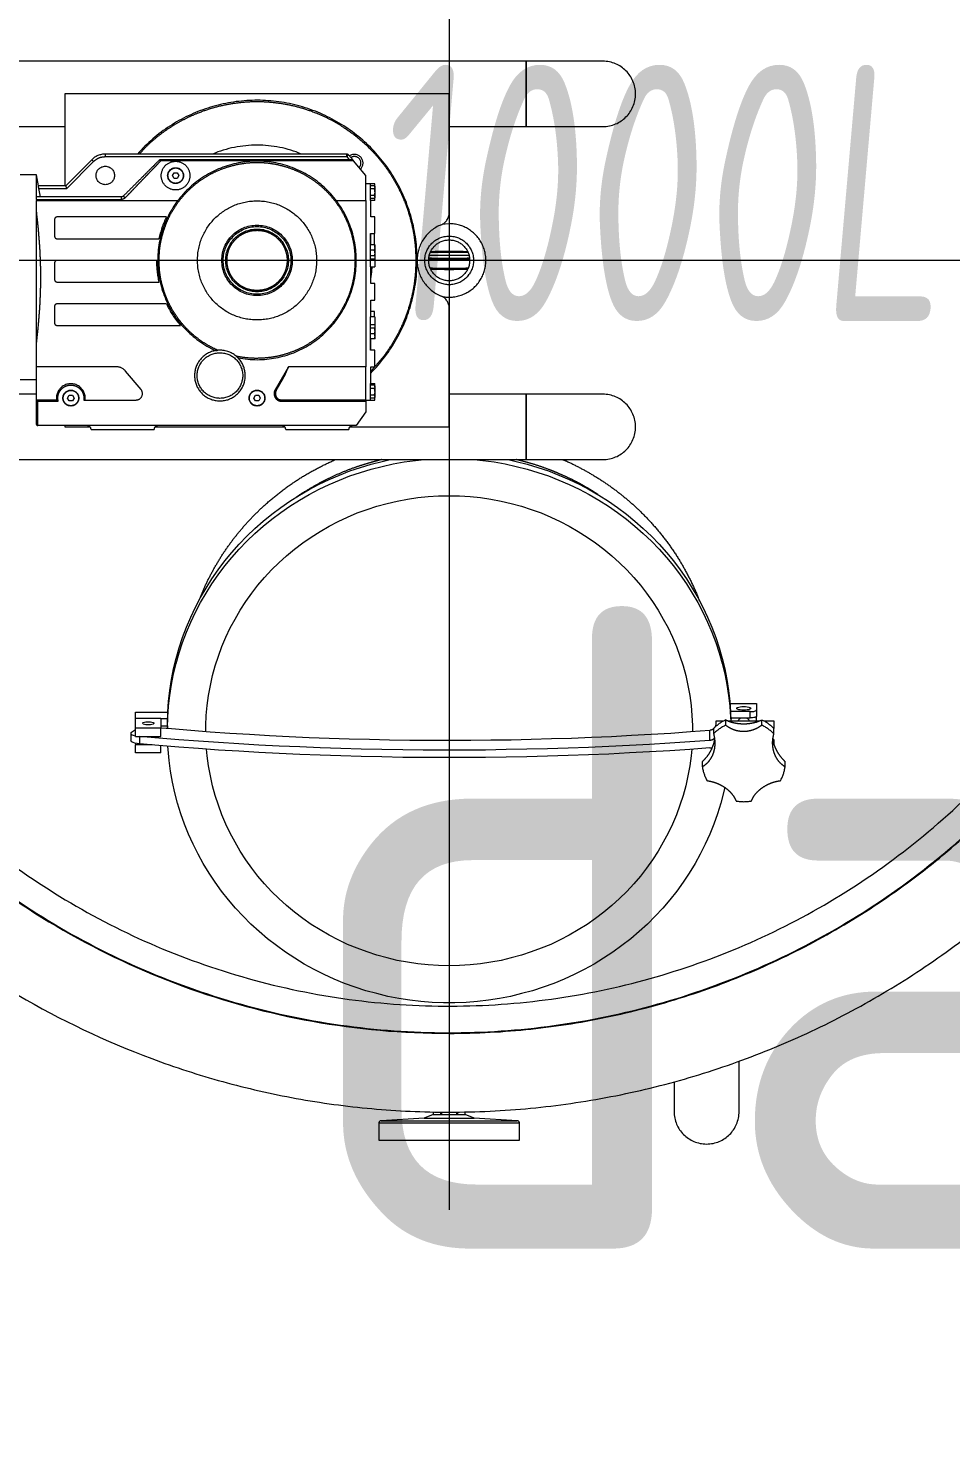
# Model space of a CAD drawing. Extents: x -681219 to -550379, y -242630 to -158199.
# Drawn here: x -645684 to -644964, y -206138 to -205033 of the extents above; entities that cross this region are included whole.
import ezdxf
from ezdxf.lldxf.tags import DXFTag

# ---------------------------------------------------------------- set-up
doc = ezdxf.new("R2010")
doc.units = 0
doc.header["$LTSCALE"] = 1000
doc.linetypes.add('DASHED2', pattern=[9.525, 6.35, -3.175])
doc.layers.get('0').update_dxf_attribs({"linetype": 'CONTINUOUS'})
doc.layers.add('future', color=4, linetype='DASHED2', lineweight=0)
doc.layers.add('text1', color=7, linetype='CONTINUOUS', lineweight=0)
doc.styles.add('ISOCP', font='isocp.shx', dxfattribs={"bigfont": 'gbcbig.shx'})
tags = doc.linetypes.add('CENTER2', pattern=[28.575, 19.05, -3.175, 3.175, -3.175]).pattern_tags.tags
tags[10:11] = [DXFTag(74, 4), DXFTag(75, 0), DXFTag(340, '0'), DXFTag(46, 0.0), DXFTag(50, 0.0), DXFTag(44, 0.0), DXFTag(45, 0.0)]
tags[8:9] = [DXFTag(74, 4), DXFTag(75, 0), DXFTag(340, '0'), DXFTag(46, 0.0), DXFTag(50, 0.0), DXFTag(44, 0.0), DXFTag(45, 0.0)]
tags[6:7] = [DXFTag(74, 4), DXFTag(75, 0), DXFTag(340, '0'), DXFTag(46, 0.0), DXFTag(50, 0.0), DXFTag(44, 0.0), DXFTag(45, 0.0)]
tags[4:5] = [DXFTag(74, 4), DXFTag(75, 0), DXFTag(340, '0'), DXFTag(46, 0.0), DXFTag(50, 0.0), DXFTag(44, 0.0), DXFTag(45, 0.0)]

# ---------------------------------------------------------------- blocks, each defined once
blk = doc.blocks.new('Oil tank 1000l-V')
at = {"color": 8, "linetype": 'CENTER2'}
for p, q in [((0, 722.4), (0, -741.2)), ((725.8, 0), (-1057.7, 0))]:
    blk.add_line(p, q, dxfattribs=at)
for p, q in [((60, 155.5), (-460, 155.5)), ((120, 155.5), (60, 155.5)), ((60, 155.5), (60, 104.5)), ((60, 130), (60, 155.5)), ((-300, 130), (-300, 58.2)), ((0, 130), (-300, 130)), ((0, 37.1), (0, 130)), ((60, 104.5), (60, 130)), ((-414.1, 104.5), (-300, 104.5)), ((0, 104.5), (60, 104.5)), ((60, 104.5), (120, 104.5)), ((-279.1, 78.6), (-299.4, 58.2)), ((-277.7, 77.2), (-279.1, 78.6)), ((-268.5, 83), (-268.5, 81)), ((-80, 83), (-268.5, 83)), ((-268.5, 81), (-80, 81)), ((-225.9, 78.6), (-226, 78.6)), ((-76.4, 78.6), (-225.9, 78.6)), ((-74.7, 77.8), (-225.2, 77.8)), ((-80, 81), (-80, 83)), ((-78.5, 82.3), (-80, 81)), ((-80, 81), (-78, 78.6)), ((-74.8, 77.9), (-78.5, 82.3)), ((-74.7, 77.8), (-74.8, 77.9)), ((-65.1, 66.3), (-74.7, 77.8)), ((-322.2, 66.9), (-335, 66.9)), ((-320.7, 58.3), (-322.2, 66.9)), ((-322.2, 49.6), (-322.2, 66.9)), ((-298.6, 56.2), (-277.7, 77.2)), ((-216.1, 66.2), (-214.8, 68.4)), ((-214.8, 68.4), (-212.3, 68.4)), ((-212.3, 68.4), (-211.1, 66.2)), ((-299.4, 58.2), (-320.7, 58.2)), ((-319.2, 49.6), (-320.4, 56.2)), ((-320.4, 56.2), (-298.6, 56.2)), ((-298.6, 56.2), (-299.4, 58.2)), ((-214.8, 64), (-216.1, 66.2)), ((-212.3, 64), (-214.8, 64)), ((-211.1, 66.2), (-212.3, 64)), ((-65.1, 46.9), (-65.1, 66.3)), ((-61.3, 59.9), (-65.1, 59.9)), ((-61.3, 46.9), (-61.3, 59.9)), ((-58, 59.9), (-61.3, 59.9)), ((-58.4, 58.3), (-61.3, 58.3)), ((-58.4, 55.8), (-61.3, 55.8)), ((-57.9, 57.7), (-58.4, 58.3)), ((-58.4, 55.8), (-57.9, 57.1)), ((-58, 57.8), (-58, 59.9)), ((-57.9, 57.1), (-57.9, 57.7)), ((-57.9, 53.4), (-57.9, 57.1)), ((-255.8, 49.6), (-322.2, 49.6)), ((-322.2, 47.6), (-322.2, 49.6)), ((-322.2, 47.6), (-322.2, 46.9)), ((-322.2, 47.6), (-255.8, 47.6)), ((-322.2, 38.7), (-322.2, 46.9)), ((-322.2, 46.9), (-211.7, 46.9)), ((-255.8, 47.6), (-255.8, 49.6)), ((-88.3, 46.9), (-65.1, 46.9)), ((-65.1, 46.9), (-65.1, -83)), ((-61.3, 50.9), (-58.4, 50.9)), ((-58.4, 48.4), (-61.3, 48.4)), ((-61.2, 46.9), (-61.3, 46.9)), ((-61.2, 33.9), (-61.2, 46.9)), ((-58, 46.9), (-61.2, 46.9)), ((-58.4, 50.9), (-57.9, 53.4)), ((-58.4, 48.4), (-57.9, 49.6)), ((-58.4, 48.4), (-57.9, 49.1)), ((-58, 46.9), (-58, 48.9)), ((-57.9, 49.6), (-57.9, 53.4)), ((-57.9, 49.1), (-57.9, 49.6)), ((-322.2, -64.9), (-322.2, 38.7)), ((-220.8, 33.9), (-306.1, 33.9)), ((-58, 33.9), (-61.2, 33.9)), ((-58, 20.9), (-58, 33.9)), ((-308.1, 31.9), (-308.1, 18.9)), ((-306.1, 16.9), (-226.7, 16.9)), ((-61.3, 20.9), (-61.2, 20.9)), ((-61.3, -5.1), (-61.3, 20.9)), ((-61.3, 14.5), (-61.2, 14.5)), ((-58.4, 12.2), (-61.3, 12.2)), ((-61.2, 20.9), (-58, 20.9)), ((-61.2, 14.5), (-61.2, 20.9)), ((-61.2, 12.2), (-61.2, 14.5)), ((-58.4, 17.6), (-58.4, 20.9)), ((-58.4, 12.2), (-58.4, 17.6)), ((-58.4, 12.2), (-57.9, 12.2)), ((-57.9, 10), (-57.9, 12.2)), ((-228.5, 0), (-306.1, 0)), ((-58.4, 7.9), (-61.3, 7.9)), ((-58.4, 3.6), (-61.3, 3.6)), ((-61.3, 1.3), (-58, 1.3)), ((-58.4, 7.9), (-57.9, 10)), ((-58.4, 3.6), (-57.9, 5.7)), ((-58, 3.5), (-58, 1.3)), ((-58, 1.3), (-58, -5.1)), ((-57.9, 5.7), (-57.9, 10)), ((-57.9, 3.6), (-57.9, 5.7)), ((-15.5, 4), (15.5, 4)), ((14.8, 6.3), (-14.8, 6.3)), ((-308.1, -2), (-308.1, -14.9)), ((-61.2, -5.1), (-61.3, -5.1)), ((-61.2, -18.1), (-61.2, -5.1)), ((-61.2, -5.1), (-58, -5.1)), ((-306.1, -16.9), (-226.7, -16.9)), ((-58, -18.1), (-61.2, -18.1)), ((-58, -31.1), (-58, -18.1)), ((-61.2, -31.1), (-58, -31.1)), ((-61.2, -44.1), (-61.2, -31.1)), ((-308.1, -35.9), (-308.1, -48.8)), ((-220.8, -33.9), (-306.1, -33.9)), ((-61.3, -44.1), (-61.2, -44.1)), ((-61.3, -70), (-61.3, -44.1)), ((-58.4, -39.8), (-61.2, -39.8)), ((-58, -44.1), (-61.2, -44.1)), ((-58.4, -44.1), (-58.4, -39.8)), ((-58, -44.1), (-58, -50.4)), ((0, -130), (0, -37.1)), ((-306.1, -50.8), (-209.8, -50.8)), ((-58, -50.4), (-61.3, -50.4)), ((-61.3, -52.7), (-58.4, -52.7)), ((-58.4, -52.7), (-57.9, -52.7)), ((-58.4, -57), (-57.9, -54.9)), ((-58, -50.4), (-58, -52.7)), ((-57.9, -54.9), (-57.9, -52.7)), ((-57.9, -59.2), (-57.9, -54.9)), ((-322.2, -83), (-322.2, -64.9)), ((-61.3, -57), (-58.4, -57)), ((-58.4, -61.3), (-61.3, -61.3)), ((-61.2, -63.6), (-61.3, -63.6)), ((-61.2, -63.6), (-61.2, -61.3)), ((-61.2, -70), (-61.2, -63.6)), ((-58.4, -61.3), (-57.9, -59.2)), ((-57.9, -61.3), (-57.9, -59.2)), ((-61.2, -70), (-61.3, -70)), ((-58, -70), (-61.2, -70)), ((-58, -83), (-58, -70)), ((-260.2, -83), (-322.2, -83)), ((-322.2, -110), (-322.2, -83)), ((-240.6, -100.8), (-252.6, -86.6)), ((-125.5, -83), (-135.9, -101)), ((-65.1, -83), (-125.5, -83)), ((-65.1, -109), (-65.1, -83)), ((-61.2, -83), (-58, -83)), ((-61.2, -96), (-61.2, -83)), ((-58.1, -83), (-61.2, -86.5)), ((-335, -93.1), (-322.2, -93.1)), ((-135.1, -101.5), (-129.4, -91.6)), ((-61.3, -96), (-61.2, -96)), ((-61.3, -109), (-61.3, -96)), ((-58.4, -97.5), (-61.3, -97.5)), ((-61.2, -96), (-58, -96)), ((-57.9, -98.2), (-58.4, -97.5)), ((-58.4, -100), (-57.9, -98.8)), ((-58, -98), (-58, -96)), ((-57.9, -98.8), (-57.9, -98.2)), ((-57.9, -102.5), (-57.9, -98.8)), ((-322.2, -104.5), (-388.2, -104.5)), ((-322.2, -128), (-322.2, -110)), ((-321.2, -110), (-322.2, -110)), ((-306.4, -109), (-321.2, -109)), ((-321.2, -109), (-321.2, -110)), ((-321.2, -110), (-305.2, -110)), ((-321.2, -129), (-321.2, -110)), ((-305.2, -110), (-305.5, -107.5)), ((-297.9, -107.5), (-296.6, -105.3)), ((-296.6, -109.7), (-297.9, -107.5)), ((-296.6, -105.3), (-294.1, -105.3)), ((-294.1, -109.7), (-296.6, -109.7)), ((-294.1, -105.3), (-292.9, -107.5)), ((-292.9, -107.5), (-294.1, -109.7)), ((-285.2, -107.5), (-285.3, -109)), ((-285.3, -109), (-244.5, -109)), ((-152.5, -107.5), (-151.3, -105.3)), ((-151.3, -109.7), (-152.5, -107.5)), ((-151.3, -105.3), (-148.7, -105.3)), ((-148.7, -109.7), (-151.3, -109.7)), ((-148.7, -105.3), (-147.5, -107.5)), ((-147.5, -107.5), (-148.7, -109.7)), ((-135.1, -101.5), (-135.9, -101)), ((-65.1, -109), (-130.7, -109)), ((-130.7, -109), (-130.7, -110)), ((-130.7, -110), (-65.1, -110)), ((-65.1, -110), (-65.1, -109)), ((-65.1, -109), (-61.3, -109)), ((-65.1, -110), (-65.1, -118.2)), ((-58.4, -100), (-61.3, -100)), ((-61.3, -105), (-58.4, -105)), ((-58.4, -107.5), (-61.3, -107.5)), ((-61.3, -109), (-58, -109)), ((-58.4, -105), (-57.9, -102.5)), ((-58.4, -107.5), (-57.9, -106.2)), ((-58.4, -107.5), (-57.9, -106.8)), ((-58, -109), (-58, -107)), ((-57.9, -106.2), (-57.9, -102.5)), ((-57.9, -106.8), (-57.9, -106.2)), ((60, -104.5), (0, -104.5)), ((120, -104.5), (60, -104.5)), ((60, -104.5), (60, -130)), ((60, -155.5), (60, -104.5)), ((-65.1, -118.2), (-72.6, -129)), ((-72.6, -129), (-321.2, -129)), ((-300, -129), (-300, -130)), ((-300, -130), (-280.4, -130)), ((-279.6, -132), (-230.4, -132)), ((-229.6, -130), (-128.4, -130)), ((-127.6, -132), (-78.4, -132)), ((-77.6, -130), (0, -130)), ((60, -130), (60, -155.5)), ((-460, -155.5), (60, -155.5)), ((60, -155.5), (120, -155.5)), ((-245, -352.6), (-219.7, -352.6)), ((-245, -357.5), (-245, -352.6)), ((219.3, -345.9), (240, -345.9)), ((235, -352.3), (219.7, -352.3)), ((235, -357.2), (235, -352.3)), ((240, -345.9), (240, -351)), ((240, -351), (240, -355.9)), ((-245, -357.5), (-225, -357.5)), ((-245, -365.3), (-245, -357.5)), ((-225, -357.5), (-225, -365.3)), ((-219.9, -357.8), (-225, -357.8)), ((-220, -363.6), (-225, -363.6)), ((-220, -363.3), (-220, -365.4)), ((208.5, -359.6), (214.4, -359.6)), ((208.5, -363.5), (208.5, -359.6)), ((216, -363), (216, -358.8)), ((217.9, -359.6), (242.1, -359.6)), ((219.9, -357.2), (235, -357.2)), ((240, -359.6), (240, -355.9)), ((244, -358.8), (244, -363)), ((245.6, -359.6), (253.5, -359.6)), ((253.5, -359.6), (253.5, -365.4)), ((-248.6, -369.2), (-248.6, -375)), ((-248, -368.3), (-245, -366.2)), ((-225, -365.3), (-245, -365.3)), ((-245, -371.6), (-245, -365.3)), ((-245, -371.6), (-225, -371.6)), ((-242.5, -371.6), (-241.9, -371.6)), ((-241.9, -371.6), (-241.9, -377.4)), ((-225, -371.6), (-225, -365.3)), ((203.5, -374.8), (203.5, -366.7)), ((206.5, -365.4), (206.5, -369.6)), ((253.5, -374.1), (252.8, -374.1)), ((253.5, -369.6), (253.5, -365.4)), ((253.5, -374.1), (253.5, -377.7)), ((-245, -377), (-245, -378.3)), ((-231.8, -378.3), (-245, -378.3)), ((-245, -384.6), (-245, -378.3)), ((-225, -384.6), (-245, -384.6)), ((-225, -384.6), (-225, -378.9)), ((197.8, -395.4), (197.8, -391.2)), ((262.2, -391.2), (262.2, -395.4)), ((226.4, -664.5), (226.4, -625.3)), ((175.6, -641.4), (175.6, -664.5)), ((-55, -673.7), (-55, -686.8)), ((55, -673.7), (-55, -673.7)), ((-19.5, -669.8), (-53.1, -671.7)), ((-53.1, -671.7), (0, -671.7)), ((-12.5, -666.8), (-19.5, -669.8)), ((-19.5, -669.8), (0, -669.8)), ((-12.5, -664.9), (-12.5, -666.8)), ((-12.5, -664.9), (-12.5, -666.8)), ((-12.5, -666.8), (-12.5, -666.8)), ((-12.5, -666.8), (-6.6, -666.8)), ((-6.6, -666.8), (-6.6, -665)), ((-6.6, -666.8), (-5.9, -666.8)), ((-5.9, -665), (-5.9, -666.8)), ((-5.9, -666.8), (5.9, -666.8)), ((0, -669.8), (19.5, -669.8)), ((0, -671.7), (53.1, -671.7)), ((5.9, -666.8), (5.9, -665)), ((5.9, -666.8), (6.6, -666.8)), ((6.6, -665), (6.6, -666.8)), ((6.6, -666.8), (12.5, -666.8)), ((12.5, -666.8), (12.5, -664.9)), ((12.5, -666.8), (12.5, -664.9)), ((19.5, -669.8), (12.5, -666.8)), ((12.5, -666.8), (12.5, -666.8)), ((53.1, -671.7), (19.5, -669.8)), ((55, -686.8), (55, -673.7)), ((-55, -686.8), (0, -686.8)), ((0, -686.8), (55, -686.8))]:
    blk.add_line(p, q)
at = {"flags": 128}
for points in [[(-5.5, 28.2), (-3.2, 28.5), (0, 28.7)], [(-220, -365.4), (-220, -365), (-219.7, -356.5), (-219.1, -348.1), (-218.1, -339.6), (-216.8, -331.2), (-215.2, -322.9), (-213.2, -314.6), (-210.8, -306.4), (-208.1, -298.3), (-205.1, -290.3), (-201.7, -282.4), (-198.1, -274.7), (-194.1, -267.1), (-189.8, -259.7), (-185.2, -252.5), (-180.3, -245.4), (-175.1, -238.5), (-169.6, -231.9), (-163.9, -225.4), (-157.9, -219.2), (-151.6, -213.2), (-145.1, -207.5), (-138.4, -202), (-131.4, -196.8), (-124.3, -191.8), (-116.9, -187.2), (-109.4, -182.8), (-101.6, -178.7), (-93.8, -174.9), (-85.7, -171.5), (-77.5, -168.3), (-69.2, -165.5), (-60.8, -163), (-52.3, -160.8), (-43.7, -158.9), (-35.1, -157.4), (-26.3, -156.2), (-19.4, -155.5)], [(-220, -363.3), (-220, -361.2), (-219.7, -352.7), (-219.1, -344.2), (-218.1, -335.7), (-216.8, -327.3), (-215.2, -319), (-213.2, -310.7), (-210.8, -302.5), (-208.1, -294.4), (-205.1, -286.4), (-201.7, -278.5), (-198.1, -270.8), (-194.1, -263.2), (-189.8, -255.8), (-185.2, -248.6), (-180.3, -241.5), (-175.1, -234.6), (-169.6, -228), (-163.9, -221.5), (-157.9, -215.3), (-151.6, -209.3), (-145.1, -203.6), (-138.4, -198.1), (-131.4, -192.9), (-124.3, -187.9), (-116.9, -183.3), (-109.4, -178.9), (-101.6, -174.8), (-93.8, -171.1), (-85.7, -167.6), (-77.5, -164.4), (-69.2, -161.6), (-60.8, -159.1), (-52.3, -156.9), (-46.1, -155.5)], [(19.4, -155.5), (26.3, -156.2), (35.1, -157.4), (43.7, -158.9), (52.3, -160.8), (60.8, -163), (69.2, -165.5), (77.5, -168.3), (85.7, -171.5), (93.8, -174.9), (101.6, -178.7), (109.4, -182.8), (116.9, -187.2), (124.3, -191.8), (131.4, -196.8), (138.4, -202), (145.1, -207.5), (151.6, -213.2), (157.9, -219.2), (163.9, -225.4), (169.6, -231.9), (175.1, -238.5), (180.3, -245.4), (185.2, -252.5), (189.8, -259.7), (194.1, -267.1), (198.1, -274.7), (201.7, -282.4), (205.1, -290.3), (208.1, -298.3), (210.8, -306.4), (213.2, -314.6), (215.2, -322.9), (216.8, -331.2), (218.1, -339.6), (219.1, -348.1), (219.7, -356.5), (219.9, -359.6)], [(46.1, -155.5), (52.3, -156.9), (60.8, -159.1), (69.2, -161.6), (77.5, -164.4), (85.7, -167.6), (93.8, -171.1), (101.6, -174.8), (109.4, -178.9), (116.9, -183.3), (124.3, -187.9), (131.4, -192.9), (138.4, -198.1), (145.1, -203.6), (151.6, -209.3), (157.9, -215.3), (163.9, -221.5), (169.6, -228), (175.1, -234.6), (180.3, -241.5), (185.2, -248.6), (189.8, -255.8), (194.1, -263.2), (198.1, -270.8), (201.7, -278.5), (205.1, -286.4), (208.1, -294.4), (210.8, -302.5), (213.2, -310.7), (215.2, -319), (216.8, -327.3), (218.1, -335.7), (219.1, -344.2), (219.7, -352.7), (220, -359.6)], [(-190, -367.8), (-190, -363.2), (-189.6, -355.3), (-188.9, -347.5), (-187.8, -339.6), (-186.4, -331.9), (-184.7, -324.1), (-182.6, -316.5), (-180.2, -309), (-177.4, -301.5), (-174.3, -294.2), (-170.9, -287), (-167.2, -280), (-163.2, -273.1), (-158.8, -266.4), (-154.2, -259.9), (-149.3, -253.6), (-144.1, -247.5), (-138.6, -241.7), (-132.9, -236), (-126.9, -230.6), (-120.7, -225.5), (-114.3, -220.6), (-107.7, -216), (-100.8, -211.6), (-93.8, -207.6), (-86.6, -203.8), (-79.3, -200.4), (-71.8, -197.2), (-64.1, -194.4), (-56.4, -191.9), (-48.5, -189.7), (-40.6, -187.9), (-32.5, -186.4), (-24.5, -185.2), (-16.3, -184.3), (-8.2, -183.8), (0, -183.7)], [(0, -183.7), (8.2, -183.8), (16.3, -184.3), (24.5, -185.2), (32.5, -186.4), (40.6, -187.9), (48.5, -189.7), (56.4, -191.9), (64.1, -194.4), (71.8, -197.2), (79.3, -200.4), (86.6, -203.8), (93.8, -207.6), (100.8, -211.6), (107.7, -216), (114.3, -220.6), (120.7, -225.5), (126.9, -230.6), (132.9, -236), (138.6, -241.7), (144.1, -247.5), (149.3, -253.6), (154.2, -259.9), (158.8, -266.4), (163.2, -273.1), (167.2, -280), (170.9, -287), (174.3, -294.2), (177.4, -301.5), (180.2, -309), (182.6, -316.5), (184.7, -324.1), (186.4, -331.9), (187.8, -339.6), (188.9, -347.5), (189.6, -355.3), (190, -363.2), (190, -367.8)], [(235.5, -349.8), (235.3, -350.1), (234.8, -350.5), (233.9, -350.8), (232.7, -351), (231.4, -351.1), (230, -351.2), (228.6, -351.1), (227.2, -351), (226.1, -350.8), (225.2, -350.5), (224.7, -350.1), (224.5, -349.8), (224.7, -349.4), (225.2, -349), (226.1, -348.7), (227.2, -348.5), (228.6, -348.4), (230, -348.3), (231.4, -348.4), (232.7, -348.5), (233.9, -348.7), (234.8, -349), (235.3, -349.4), (235.5, -349.8)], [(235, -352.3), (236, -352.3), (236.9, -352.2), (237.8, -352.1), (238.5, -352), (239.2, -351.8), (239.6, -351.5), (239.9, -351.3), (240, -351)], [(-230.5, -361.4), (-230.7, -361.7), (-231.2, -362), (-232.1, -362.3), (-233.1, -362.5), (-234.4, -362.6), (-235.6, -362.6), (-236.9, -362.5), (-237.9, -362.3), (-238.8, -362), (-239.3, -361.7), (-239.5, -361.4), (-239.3, -361.1), (-238.8, -360.8), (-237.9, -360.5), (-236.9, -360.3), (-235.6, -360.2), (-234.4, -360.2), (-233.1, -360.3), (-232.1, -360.5), (-231.2, -360.8), (-230.7, -361.1), (-230.5, -361.4)], [(240, -355.9), (239.9, -356.1), (239.6, -356.4), (239.2, -356.6), (238.5, -356.8), (237.8, -357), (236.9, -357.1), (236, -357.1), (235, -357.2)], [(-248, -368.3), (-248.5, -368.8), (-248.6, -369.3), (-248.3, -369.8), (-247.6, -370.3), (-246.6, -370.7), (-245.3, -371.1), (-245, -371.2)], [(-241.9, -377.4), (-243.7, -377.2), (-245.3, -376.9), (-246.6, -376.5), (-247.6, -376.1), (-248.3, -375.6), (-248.6, -375.1), (-248.6, -375)], [(203.5, -374.8), (188, -376), (172.3, -377), (156.5, -378), (140.7, -378.8), (124.8, -379.6), (108.8, -380.3), (92.8, -380.8), (76.7, -381.3), (60.6, -381.7), (44.5, -382), (28.3, -382.3), (12.2, -382.4), (-4, -382.4), (-20.2, -382.3), (-36.3, -382.2), (-52.5, -381.9), (-68.6, -381.6), (-84.7, -381.1), (-100.7, -380.6), (-116.7, -379.9), (-132.7, -379.2), (-148.5, -378.4), (-164.3, -377.5), (-180.1, -376.5), (-195.7, -375.4), (-211.2, -374.2), (-226.6, -373), (-241.9, -371.6)], [(-225, -364.9), (-216.8, -365.6), (-201.7, -366.9), (-186.5, -368), (-171.3, -369.1), (-155.9, -370), (-140.4, -370.9), (-124.9, -371.7), (-109.3, -372.4), (-93.7, -373), (-78, -373.5), (-62.2, -373.9), (-46.5, -374.2), (-30.7, -374.5), (-14.9, -374.6), (0.9, -374.6), (16.8, -374.6), (32.6, -374.4), (48.4, -374.2), (64.1, -373.9), (79.9, -373.4), (95.5, -372.9), (111.2, -372.3), (126.8, -371.6), (142.3, -370.8), (157.7, -369.9), (173.1, -369), (188.4, -367.9), (203.5, -366.7)], [(203.5, -380.6), (188, -381.8), (172.3, -382.8), (156.5, -383.8), (140.7, -384.6), (124.8, -385.4), (108.8, -386.1), (92.8, -386.6), (76.7, -387.1), (60.6, -387.5), (44.5, -387.8), (28.3, -388), (12.2, -388.2), (-4, -388.2), (-20.2, -388.1), (-36.3, -388), (-52.5, -387.7), (-68.6, -387.3), (-84.7, -386.9), (-100.7, -386.4), (-116.7, -385.7), (-132.7, -385), (-148.5, -384.2), (-164.3, -383.3), (-180.1, -382.3), (-195.7, -381.2), (-211.2, -380), (-226.6, -378.8), (-241.9, -377.4)], [(215.2, -411.4), (214.2, -415.6), (212, -423.9), (209.5, -432), (206.6, -440.1), (203.5, -448), (200, -455.8), (196.1, -463.5), (192, -471), (187.5, -478.3), (182.8, -485.5), (177.7, -492.4), (172.4, -499.2), (166.8, -505.8), (160.9, -512.1), (154.8, -518.2), (148.4, -524), (141.8, -529.7), (134.9, -535), (127.9, -540.1), (120.6, -544.9), (113.2, -549.4), (105.5, -553.6), (97.7, -557.6), (89.8, -561.2), (81.6, -564.5), (73.4, -567.5), (65, -570.2), (56.6, -572.5), (48, -574.6), (39.4, -576.2), (30.7, -577.6), (22, -578.6), (13.2, -579.3), (4.4, -579.6), (-4.4, -579.6), (-13.2, -579.3), (-22, -578.6), (-30.7, -577.6), (-39.4, -576.2), (-48, -574.6), (-56.6, -572.5), (-65, -570.2), (-73.4, -567.5), (-81.6, -564.5), (-89.8, -561.2), (-97.7, -557.6), (-105.5, -553.6), (-113.2, -549.4), (-120.6, -544.9), (-127.9, -540.1), (-134.9, -535), (-141.8, -529.7), (-148.4, -524), (-154.8, -518.2), (-160.9, -512.1), (-166.8, -505.8), (-172.4, -499.2), (-177.7, -492.4), (-182.8, -485.5), (-187.5, -478.3), (-192, -471), (-196.1, -463.5), (-200, -455.8), (-203.5, -448), (-206.6, -440.1), (-209.5, -432), (-212, -423.9), (-214.2, -415.6), (-216, -407.3), (-217.5, -398.9), (-218.7, -390.5), (-219.5, -382), (-219.6, -379.4)], [(189.4, -381.7), (188.9, -386.9), (187.8, -394.7), (186.4, -402.5), (184.7, -410.2), (182.6, -417.8), (180.2, -425.4), (177.4, -432.8), (174.3, -440.1), (170.9, -447.3), (167.2, -454.3), (163.2, -461.2), (158.8, -467.9), (154.2, -474.4), (149.3, -480.7), (144.1, -486.8), (138.6, -492.7), (132.9, -498.3), (126.9, -503.7), (120.7, -508.9), (114.3, -513.8), (107.7, -518.4), (100.8, -522.7), (93.8, -526.8), (86.6, -530.5), (79.3, -534), (71.8, -537.1), (64.1, -539.9), (56.4, -542.4), (48.5, -544.6), (40.6, -546.5), (32.5, -548), (24.5, -549.2), (16.3, -550), (8.2, -550.5), (0, -550.7), (-8.2, -550.5), (-16.3, -550), (-24.5, -549.2), (-32.5, -548), (-40.6, -546.5), (-48.5, -544.6), (-56.4, -542.4), (-64.1, -539.9), (-71.8, -537.1), (-79.3, -534), (-86.6, -530.5), (-93.8, -526.8), (-100.8, -522.7), (-107.7, -518.4), (-114.3, -513.8), (-120.7, -508.9), (-126.9, -503.7), (-132.9, -498.3), (-138.6, -492.7), (-144.1, -486.8), (-149.3, -480.7), (-154.2, -474.4), (-158.8, -467.9), (-163.2, -461.2), (-167.2, -454.3), (-170.9, -447.3), (-174.3, -440.1), (-177.4, -432.8), (-180.2, -425.4), (-182.6, -417.8), (-184.7, -410.2), (-186.4, -402.5), (-187.8, -394.7), (-188.9, -386.9), (-189.4, -381.7)]]:
    blk.add_lwpolyline(points, dxfattribs=at)
for centre, radius in [((-268.5, 66.3), 7.2), ((-213.6, 66.2), 11.2), ((-213.6, 66.2), 6.2), ((-150, 0), 46.5), ((-150, 0), 27.5), ((-150, 0), 26.4), ((-150, 0), 24.5), ((0, 0), 19), ((0, 0), 16), ((-179, -89.9), 17.8), ((-295.4, -107.5), 6.2), ((-150, -107.5), 6.2)]:
    blk.add_circle(centre, radius)
for centre, radius, start, end in [((0, 0), 665, 323.2686, 173.2058), ((0, 0), 603.5, 327.3873, 171.961), ((0, 0), 603, 90, 171.9541), ((0, 0), 603, 327.4643, 90), ((0, 0), 582.2, 90, 166.0308), ((0, 0), 582.2, 330.881, 90), ((120, 130), 25.5, 270, 90), ((-150, 0), 125, 315.2512, 138.3943), ((-150, 0), 90, 67.2531, 112.7469), ((-268.5, 68), 15, 90, 135), ((-150, 0), 77.5, 258.9656, 245.277), ((-80, 81), 2, 40, 90), ((-74, 76), 6.75, 314.8176, 125.1824), ((-74, 76), 5.1, 90, 123.6181), ((-76.4, 76.6), 2, 40, 90), ((-74, 76), 5.1, 316.3819, 90), ((-266.4, 36.2), 18.4, 43.5133, 49.5731), ((-306.1, 31.9), 2, 90, 180), ((-150, 0), 78.5, 154.4369, 167.5403), ((-10, 37.1), 10, 292.0243, 0), ((5, 0), 30, 112.0243, 247.9757), ((0, 0), 28.7, 258.9619, 90), ((-306.1, 18.9), 2, 180, 270), ((-150, 0), 78.5, 180, 192.4597), ((0.3, 444.1), 443.4, 267.8955, 272.0374), ((0.3, 431.7), 430, 267.8424, 272.0883), ((0.3, -427.3), 434.3, 88.1132, 91.9561), ((-306.1, -2), 2, 90, 180), ((-150, 0), 90, 350.5359, 356.7564), ((0.3, 440.7), 446.8, 268.0479, 271.8849), ((0.3, 427.3), 434.3, 268.0439, 271.8868), ((-306.1, -14.9), 2, 180, 270), ((-10, -37.1), 10, 0, 67.9757), ((-306.1, -35.9), 2, 90, 180), ((-150, 0), 78.5, 205.5631, 220.3351), ((-306.1, -48.8), 2, 180, 270), ((-179, -89.9), 19.8, 99.9258, 44.3168), ((-179, -89.9), 19.8, 49.8975, 94.3451), ((-260.2, -93), 10, 40, 90), ((-295.4, -107.5), 11.2, 352.2756, 187.7244), ((0, 0), 665, 189.4099, 270), ((0, 0), 582.2, 190.7152, 315.9799), ((-321.2, -110), 1, 90, 180), ((-244.5, -104), 5, 270, 40), ((-130.7, -104), 5, 150, 270), ((120, -130), 25.5, 270, 90), ((0, 0), 603.5, 190.5596, 270), ((0, 0), 603, 190.5688, 318.0476), ((-321.2, -128), 1, 180, 270), ((-282.6, -132), 3, 0, 90), ((-227.4, -132), 3, 90, 180), ((-130.6, -132), 3, 0, 90), ((-75.4, -132), 3, 90, 180), ((229.6, -388.3), 32.5, 114.7641, 135.3572), ((229.6, -392.4), 32.5, 114.7641, 135.3572), ((230, -359.4), 10, 167.0475, 180.8665), ((229.9, -361.8), 4.92, 110.8648, 153.3548), ((230.1, -361.8), 4.92, 26.6452, 69.1352), ((230, -359.4), 10, 0, 17.4219), ((230.4, -388.3), 32.5, 44.6428, 65.2359), ((230.4, -392.4), 32.5, 44.6428, 65.2359), ((228.1, -391.2), 30.7, 187.8886, 209.2954), ((231.9, -391.2), 30.7, 330.7046, 352.1114), ((0, 0), 603.5, 270, 318.0649), ((230, -389), 33.6, 259.94, 280.06), ((0, 0), 665, 270, 313.5737), ((-53, -673.7), 2, 93.2245, 180), ((53, -673.7), 2, 0, 86.7755), ((201, -664.5), 25.4, 180, 0)]:
    blk.add_arc(centre, radius, start, end)
for points, knots in [([(-241.9, 83), (-240.5, 84.6), (-237.3, 88.3), (-231.5, 93.6), (-224.9, 99), (-217.9, 103.9), (-210.7, 108.2), (-203.3, 112.1), (-194.5, 115.9), (-184.3, 119.4), (-172.7, 122.1), (-161.3, 123.7), (-150, 124.2), (-138.7, 123.7), (-127.3, 122.1), (-115.7, 119.4), (-105.5, 115.9), (-96.7, 112.1), (-89.3, 108.2), (-80.9, 103.1), (-71.7, 96.4), (-63.2, 88.8), (-56.4, 81.5), (-51, 74.9), (-46.1, 67.9), (-41.8, 60.7), (-37.9, 53.3), (-34.1, 44.5), (-30.6, 34.3), (-27.9, 22.7), (-26.3, 11.3), (-26.1, 3.7), (-26, 0)], [0, 0, 0, 0, 0.021123, 0.049778, 0.078365, 0.106869, 0.13507, 0.163062, 0.190827, 0.231622, 0.271407, 0.310044, 0.347423, 0.384801, 0.423439, 0.463223, 0.504018, 0.531782, 0.559773, 0.587976, 0.630724, 0.673701, 0.702355, 0.730943, 0.759446, 0.787648, 0.815639, 0.843404, 0.884199, 0.923984, 0.962621, 1, 1, 1, 1]), ([(-277.7, 77.2), (-277, 77.8), (-275.8, 78.9), (-273.5, 80.1), (-271, 80.9), (-269.3, 81), (-268.5, 81)], [0, 0, 0, 0, 0.247575, 0.5, 0.752425, 1, 1, 1, 1]), ([(-226, 78.6), (-228.1, 76.5), (-232.5, 72.1), (-239.5, 65.1), (-246.9, 57.7), (-251.9, 52.7), (-254.4, 50.2)], [0, 0, 0, 0, 0.238512, 0.488024, 0.743681, 1, 1, 1, 1]), ([(-225.2, 77.8), (-226, 76.9), (-227.6, 75.2), (-230.1, 72.6), (-232.8, 69.8), (-235.5, 67), (-238.3, 64.1), (-241.2, 61.1), (-244, 58.2), (-246.8, 55.2), (-249.8, 52.1), (-251.9, 50), (-253, 48.8)], [0, 0, 0, 0, 0.09248, 0.189336, 0.286505, 0.384928, 0.48902, 0.584855, 0.689034, 0.786291, 0.884033, 1, 1, 1, 1]), ([(-225.2, 77.8), (-225.3, 77.9), (-225.4, 78.1), (-225.6, 78.4), (-225.8, 78.6), (-225.9, 78.6), (-225.9, 78.6)], [0, 0, 0, 0, 0.293474, 0.500502, 0.765173, 1, 1, 1, 1]), ([(-226.5, 0), (-226.4, 2.3), (-226.3, 7), (-225.3, 14), (-223.6, 21.1), (-221.2, 28.3), (-218.1, 35.2), (-214.1, 42), (-209.5, 48.3), (-204.2, 54.2), (-198.3, 59.5), (-192, 64.1), (-185.2, 68.1), (-178.3, 71.2), (-171.1, 73.6), (-164, 75.3), (-157, 76.3), (-150, 76.6), (-143, 76.3), (-136, 75.3), (-128.9, 73.6), (-121.7, 71.2), (-114.8, 68.1), (-108, 64.1), (-101.7, 59.5), (-95.8, 54.2), (-90.5, 48.3), (-85.9, 42), (-81.9, 35.2), (-78.8, 28.3), (-76.4, 21.1), (-74.7, 14), (-73.7, 7), (-73.6, 2.3), (-73.5, 0)], [0, 0, 0, 0, 0.029124, 0.058249, 0.088734, 0.119994, 0.151901, 0.184313, 0.217069, 0.25, 0.282931, 0.315687, 0.348099, 0.380006, 0.411266, 0.441751, 0.470875, 0.5, 0.529123, 0.558249, 0.588734, 0.619994, 0.651901, 0.684313, 0.717069, 0.75, 0.782931, 0.815687, 0.848099, 0.880006, 0.911266, 0.941751, 0.970875, 1, 1, 1, 1]), ([(-219.6, 66.2), (-219.5, 66.9), (-219.4, 68.1), (-218.6, 69.5), (-217.8, 70.5), (-216.9, 71.2), (-215.5, 72), (-213.6, 72.3), (-211.7, 72), (-210.3, 71.2), (-209.3, 70.5), (-208.5, 69.5), (-207.8, 68.1), (-207.7, 66.9), (-207.6, 66.2)], [0, 0, 0, 0, 0.119728, 0.18418, 0.25, 0.31582, 0.380272, 0.5, 0.619728, 0.68418, 0.75, 0.81582, 0.880272, 1, 1, 1, 1]), ([(-320.4, 56.2), (-320.4, 56.5), (-320.5, 56.9), (-320.6, 57.5), (-320.7, 58), (-320.7, 58.2), (-320.7, 58.2), (-320.7, 58.2)], [0, 0, 0, 0, 0.218599, 0.437263, 0.654122, 0.867843, 1, 1, 1, 1]), ([(-207.6, 66.2), (-207.7, 65.4), (-207.8, 64.3), (-208.5, 62.9), (-209.3, 61.9), (-210.3, 61.1), (-211.7, 60.4), (-213.6, 60), (-215.5, 60.4), (-216.9, 61.1), (-217.8, 61.9), (-218.6, 62.9), (-219.4, 64.3), (-219.5, 65.4), (-219.6, 66.2)], [0, 0, 0, 0, 0.119728, 0.18418, 0.25, 0.31582, 0.380272, 0.5, 0.619728, 0.68418, 0.75, 0.81582, 0.880272, 1, 1, 1, 1]), ([(-57.9, 57.1), (-58, 57.4), (-58, 57.9), (-58.3, 58.3), (-58.4, 58.3)], [0, 0, 0, 0, 0.859018, 1, 1, 1, 1]), ([(-57.9, 53.4), (-58, 54.1), (-58, 54.9), (-58.3, 55.7), (-58.4, 55.8)], [0, 0, 0, 0, 0.859018, 1, 1, 1, 1]), ([(-254.4, 50.2), (-254.6, 50), (-254.9, 49.8), (-255.4, 49.6), (-255.7, 49.6), (-255.8, 49.6)], [0, 0, 0, 0, 0.432226, 0.699371, 1, 1, 1, 1]), ([(-253, 48.8), (-253.4, 48.5), (-254, 48), (-255, 47.7), (-255.6, 47.6), (-255.8, 47.6)], [0, 0, 0, 0, 0.49857, 0.74805, 1, 1, 1, 1]), ([(-57.9, 49.6), (-58, 50), (-58, 50.4), (-58.3, 50.8), (-58.4, 50.9)], [0, 0, 0, 0, 0.859018, 1, 1, 1, 1]), ([(-322.2, -64.9), (-321.7, -60.6), (-320.8, -52), (-319.7, -39.1), (-319, -26.1), (-318.8, -13.1), (-319, -0.1), (-319.7, 12.8), (-320.8, 25.7), (-321.7, 34.4), (-322.2, 38.7)], [0, 0, 0, 0, 0.124822, 0.249638, 0.374822, 0.5, 0.62477, 0.749546, 0.87477, 1, 1, 1, 1]), ([(-150, -23.5), (-151.4, -23.4), (-154.4, -23.3), (-158.8, -22), (-163, -19.8), (-166.7, -16.7), (-169.3, -13.6), (-170.9, -10.8), (-172.2, -8), (-173.2, -4.4), (-173.6, 0), (-173.2, 4.4), (-172, 8.8), (-169.8, 13), (-166.7, 16.7), (-163.6, 19.3), (-160.8, 20.9), (-158, 22.2), (-154.4, 23.3), (-151.4, 23.4), (-150, 23.5)], [0, 0, 0, 0, 0.058248, 0.119986, 0.18429, 0.249959, 0.315627, 0.347817, 0.380014, 0.441752, 0.5, 0.558248, 0.619986, 0.68429, 0.749959, 0.815627, 0.847817, 0.880014, 0.941752, 1, 1, 1, 1]), ([(-150, 23.5), (-148.6, 23.4), (-145.6, 23.3), (-141.2, 22), (-137, 19.8), (-133.3, 16.7), (-130.7, 13.6), (-129.1, 10.8), (-127.8, 8), (-126.8, 4.4), (-126.4, 0), (-126.8, -4.4), (-128, -8.8), (-130.2, -13), (-133.3, -16.7), (-136.4, -19.3), (-139.2, -20.9), (-142, -22.2), (-145.6, -23.3), (-148.6, -23.4), (-150, -23.5)], [0, 0, 0, 0, 0.0582484, 0.1199858, 0.18429, 0.2499587, 0.3156275, 0.3478172, 0.3800142, 0.4417516, 0.5, 0.5582484, 0.6199858, 0.68429, 0.7499587, 0.8156275, 0.8478172, 0.8800142, 0.9417516, 1, 1, 1, 1]), ([(-57.9, 10), (-58, 10.7), (-58, 11.4), (-58.3, 12.1), (-58.4, 12.2)], [0, 0, 0, 0, 0.859018, 1, 1, 1, 1]), ([(-180.5, -70.2), (-182.7, -69.2), (-187, -67.1), (-193.2, -63.3), (-199.1, -58.9), (-204.6, -53.8), (-209.6, -48.2), (-214.1, -42), (-217.9, -35.5), (-221.1, -28.6), (-223.5, -21.5), (-225.3, -14.3), (-226.3, -7.2), (-226.4, -2.4), (-226.5, 0)], [0, 0, 0, 0, 0.080234, 0.161807, 0.244629, 0.329263, 0.414422, 0.5, 0.585573, 0.670731, 0.755371, 0.838188, 0.919763, 1, 1, 1, 1]), ([(-73.5, 0), (-73.6, -2.8), (-73.8, -8.4), (-75.2, -16.8), (-77.5, -25.1), (-80.8, -33.1), (-85, -40.7), (-90, -47.7), (-95.6, -54.1), (-101.9, -59.7), (-108.7, -64.6), (-116.1, -68.8), (-124.1, -72.1), (-132.4, -74.6), (-140.9, -76.1), (-149.5, -76.6), (-158, -76.3), (-163.5, -75.3), (-166.2, -74.8)], [0, 0, 0, 0, 0.0611363, 0.1234267, 0.1865111, 0.25, 0.3134889, 0.3765733, 0.4388637, 0.5, 0.5611363, 0.6234267, 0.6865111, 0.75, 0.8134889, 0.8765733, 0.9388637, 1, 1, 1, 1]), ([(-57.9, 5.7), (-58, 6.4), (-58, 7.1), (-58.3, 7.8), (-58.4, 7.9)], [0, 0, 0, 0, 0.859018, 1, 1, 1, 1]), ([(-57.9, 3.6), (-58, 3.6), (-58, 3.6), (-58.3, 3.6), (-58.4, 3.6)], [0, 0, 0, 0, 0.859018, 1, 1, 1, 1]), ([(-26, 0), (-26.1, -3.7), (-26.3, -11.3), (-27.9, -22.7), (-30.6, -34.3), (-34.1, -44.5), (-37.9, -53.3), (-41.8, -60.7), (-46.9, -69.1), (-52.2, -76.7), (-56.6, -81.3), (-58, -82.9)], [0, 0, 0, 0, 0.12269, 0.249509, 0.380096, 0.513998, 0.605126, 0.697003, 0.789575, 0.929887, 1, 1, 1, 1]), ([(-57.9, -54.9), (-58, -54.3), (-58, -53.5), (-58.3, -52.8), (-58.4, -52.7)], [0, 0, 0, 0, 0.859018, 1, 1, 1, 1]), ([(-57.9, -59.2), (-58, -58.6), (-58, -57.8), (-58.3, -57.1), (-58.4, -57)], [0, 0, 0, 0, 0.859018, 1, 1, 1, 1]), ([(-57.9, -61.3), (-58, -61.3), (-58, -61.3), (-58.3, -61.3), (-58.4, -61.3)], [0, 0, 0, 0, 0.859018, 1, 1, 1, 1]), ([(-182.4, -70.4), (-182.4, -70.4), (-182.4, -70.4), (-182.2, -70.4), (-181.9, -70.3), (-181.3, -70.2), (-180.8, -70.2), (-180.5, -70.2)], [0, 0, 0, 0, 0.099315, 0.197879, 0.351178, 0.612153, 1, 1, 1, 1]), ([(-166.2, -74.8), (-166, -75), (-165.6, -75.3), (-165.2, -75.7), (-165, -75.9), (-164.9, -76), (-164.8, -76.1), (-164.8, -76.1), (-164.8, -76.1)], [0, 0, 0, 0, 0.42674, 0.593306, 0.760757, 0.866679, 0.956411, 1, 1, 1, 1]), ([(-129.4, -91.6), (-129, -91.1), (-128.1, -89.4), (-126.9, -86.5), (-126, -84.2), (-125.5, -83), (-125.5, -83)], [0, 0, 0, 0, 0.210922, 0.601321, 0.9953, 1, 1, 1, 1]), ([(-305.5, -107.5), (-305.5, -106.9), (-305.4, -105.6), (-304.9, -103.7), (-303.9, -101.9), (-302.6, -100.3), (-301, -98.9), (-299.1, -98), (-297.3, -97.5), (-295.4, -97.3), (-293.5, -97.5), (-291.6, -98), (-289.7, -98.9), (-288.1, -100.3), (-286.8, -101.9), (-285.9, -103.7), (-285.3, -105.6), (-285.2, -106.9), (-285.2, -107.5)], [0, 0, 0, 0, 0.058258, 0.120006, 0.18432, 0.25, 0.31568, 0.379994, 0.441742, 0.5, 0.558258, 0.620006, 0.68432, 0.75, 0.81568, 0.879994, 0.941742, 1, 1, 1, 1]), ([(-57.9, -98.8), (-58, -98.4), (-58, -98), (-58.3, -97.6), (-58.4, -97.5)], [0, 0, 0, 0, 0.859018, 1, 1, 1, 1]), ([(-305.2, -110), (-305.3, -109.9), (-305.6, -109.7), (-305.9, -109.4), (-306.1, -109.2), (-306.3, -109.1), (-306.4, -109), (-306.4, -109), (-306.4, -109)], [0, 0, 0, 0, 0.249771, 0.499127, 0.632655, 0.749635, 0.880022, 1, 1, 1, 1]), ([(-301.4, -107.5), (-301.3, -106.7), (-301.2, -105.6), (-300.4, -104.2), (-299.6, -103.2), (-298.7, -102.4), (-297.3, -101.7), (-295.4, -101.4), (-293.4, -101.7), (-292, -102.4), (-291.1, -103.2), (-290.3, -104.2), (-289.6, -105.6), (-289.4, -106.7), (-289.4, -107.5)], [0, 0, 0, 0, 0.119728, 0.18418, 0.25, 0.31582, 0.380272, 0.5, 0.619728, 0.68418, 0.75, 0.81582, 0.880272, 1, 1, 1, 1]), ([(-289.4, -107.5), (-289.4, -108.3), (-289.6, -109.4), (-290.3, -110.8), (-291.1, -111.8), (-292, -112.6), (-293.4, -113.3), (-295.4, -113.6), (-297.3, -113.3), (-298.7, -112.6), (-299.6, -111.8), (-300.4, -110.8), (-301.2, -109.4), (-301.3, -108.3), (-301.4, -107.5)], [0, 0, 0, 0, 0.119728, 0.18418, 0.25, 0.31582, 0.380272, 0.5, 0.619728, 0.68418, 0.75, 0.81582, 0.880272, 1, 1, 1, 1]), ([(-156, -107.5), (-155.9, -106.7), (-155.8, -105.6), (-155, -104.2), (-154.3, -103.2), (-153.3, -102.4), (-151.9, -101.7), (-150, -101.4), (-148.1, -101.7), (-146.7, -102.4), (-145.7, -103.2), (-145, -104.2), (-144.2, -105.6), (-144.1, -106.7), (-144, -107.5)], [0, 0, 0, 0, 0.119728, 0.18418, 0.25, 0.31582, 0.380272, 0.5, 0.619728, 0.68418, 0.75, 0.81582, 0.880272, 1, 1, 1, 1]), ([(-144, -107.5), (-144.1, -108.3), (-144.2, -109.4), (-145, -110.8), (-145.7, -111.8), (-146.7, -112.6), (-148.1, -113.3), (-150, -113.6), (-151.9, -113.3), (-153.3, -112.6), (-154.3, -111.8), (-155, -110.8), (-155.8, -109.4), (-155.9, -108.3), (-156, -107.5)], [0, 0, 0, 0, 0.119728, 0.18418, 0.25, 0.31582, 0.380272, 0.5, 0.619728, 0.68418, 0.75, 0.81582, 0.880272, 1, 1, 1, 1]), ([(-136.7, -104), (-136.6, -104.8), (-136.5, -105.9), (-135.8, -107.3), (-135, -108.3), (-134, -109), (-132.6, -109.8), (-131.5, -109.9), (-130.7, -110)], [0, 0, 0, 0, 0.239457, 0.368361, 0.5, 0.631639, 0.760543, 1, 1, 1, 1]), ([(-57.9, -102.5), (-58, -101.8), (-58, -100.9), (-58.3, -100.1), (-58.4, -100)], [0, 0, 0, 0, 0.859018, 1, 1, 1, 1]), ([(-57.9, -106.2), (-58, -105.9), (-58, -105.4), (-58.3, -105), (-58.4, -105)], [0, 0, 0, 0, 0.859018, 1, 1, 1, 1]), ([(-195.2, -265.3), (-193.8, -262), (-191.1, -255.1), (-186.1, -245.1), (-180.5, -235.1), (-174.3, -225.5), (-167.6, -216.3), (-160.3, -207.5), (-152.6, -199.2), (-143.9, -190.8), (-134.3, -182.6), (-123.5, -174.6), (-112.3, -167.4), (-100.7, -161), (-92.7, -157.3), (-88.8, -155.5)], [0, 0, 0, 0, 0.068254, 0.141742, 0.214051, 0.287564, 0.360602, 0.432957, 0.506132, 0.57743, 0.663582, 0.748663, 0.832617, 0.918003, 1, 1, 1, 1]), ([(-52.5, -155.5), (-54.2, -155.9), (-57.7, -156.8), (-62.9, -158.3), (-68.3, -159.9), (-74.9, -162.1), (-82.7, -165.1), (-91.4, -168.9), (-100, -173.1), (-108.4, -177.9), (-115, -181.9), (-118.6, -184.4), (-119.6, -185.1)], [0, 0, 0, 0, 0.070825, 0.146266, 0.219522, 0.297005, 0.42735, 0.557243, 0.686991, 0.816894, 0.952964, 1, 1, 1, 1]), ([(116.3, -182.9), (114.1, -181.5), (110.6, -179.2), (105.6, -176.3), (101.4, -173.9), (97.6, -172), (93.2, -169.8), (88.6, -167.7), (83.7, -165.6), (78.3, -163.4), (72, -161.1), (64.6, -158.7), (58.1, -156.9), (53.9, -155.9), (52.3, -155.5)], [0, 0, 0, 0, 0.112291, 0.18339, 0.24834, 0.321238, 0.367789, 0.458731, 0.536301, 0.597315, 0.70994, 0.820619, 0.930532, 1, 1, 1, 1]), ([(88.6, -155.5), (89.9, -156), (94.8, -158.1), (102.8, -162.2), (112.8, -167.8), (122.5, -174), (131.8, -180.7), (140.7, -188), (149.6, -196.1), (158.4, -205.3), (167, -215.5), (174.9, -226.3), (182, -237.5), (188.2, -249.2), (192.7, -258.7), (194.8, -264.3), (195.3, -265.8)], [0, 0, 0, 0, 0.026645, 0.099216, 0.171025, 0.243553, 0.316824, 0.388935, 0.462789, 0.546607, 0.631609, 0.717568, 0.800905, 0.885321, 0.970503, 1, 1, 1, 1]), ([(207.1, -364.9), (207.4, -364.6), (208, -363.9), (208.5, -362.6), (208.5, -361.8), (208.5, -361.5)], [0, 0, 0, 0, 0.329168, 0.772411, 1, 1, 1, 1]), ([(216, -358.8), (217.1, -359.3), (219.4, -360.3), (222.9, -361.1), (226.1, -361.6), (228.9, -361.8), (231.8, -361.8), (234.9, -361.5), (238, -360.9), (241.1, -360.1), (243, -359.2), (244, -358.8)], [0, 0, 0, 0, 0.14196, 0.28362, 0.375132, 0.466551, 0.558358, 0.650221, 0.761908, 0.873773, 1, 1, 1, 1]), ([(244, -363), (243, -363.7), (241, -365.1), (237.6, -366.6), (233.9, -367.6), (230.2, -368), (226.5, -367.7), (223, -366.9), (219.8, -365.5), (217.5, -364.1), (216.2, -363.2), (216, -363)], [0, 0, 0, 0, 0.123849, 0.24763, 0.371931, 0.496199, 0.61361, 0.731045, 0.847719, 0.964444, 1, 1, 1, 1]), ([(206.5, -369.6), (206.7, -370.8), (207.3, -373.3), (207.5, -377.1), (207.2, -380.8), (206.4, -384.4), (205, -387.7), (203.2, -390.5), (201.1, -393), (199.2, -394.5), (198, -395.2), (197.8, -395.4)], [0, 0, 0, 0, 0.122204, 0.247628, 0.369934, 0.496202, 0.611919, 0.73105, 0.846304, 0.964446, 1, 1, 1, 1]), ([(197.8, -391.2), (198.8, -390.2), (200.8, -388.2), (203.1, -385), (204.8, -382.1), (205.9, -379.4), (206.8, -376.8), (207.2, -375), (207.3, -374.1), (207.3, -374.1)], [0, 0, 0, 0, 0.213841, 0.434133, 0.572338, 0.714163, 0.852534, 0.995338, 1, 1, 1, 1]), ([(203.5, -366.7), (204.1, -366.6), (205.2, -366.5), (206.1, -365.8), (206.4, -365.5)], [0, 0, 0, 0, 0.561635, 1, 1, 1, 1]), ([(207.1, -373), (206.9, -373.3), (206.2, -374), (205, -374.6), (204, -374.8), (203.5, -374.8)], [0, 0, 0, 0, 0.268202, 0.677128, 1, 1, 1, 1]), ([(262.2, -395.4), (261.3, -394.8), (259.5, -393.5), (257.2, -391), (255.2, -388.1), (253.8, -384.8), (252.9, -381.3), (252.5, -377.8), (252.6, -374.2), (253.1, -371.5), (253.5, -370), (253.5, -369.6)], [0, 0, 0, 0, 0.1222035, 0.2476278, 0.3699342, 0.4962017, 0.6119194, 0.7310499, 0.8463044, 0.9644464, 1, 1, 1, 1]), ([(252.7, -373.9), (252.8, -374.2), (252.9, -375.4), (253.4, -377.5), (254.3, -380.1), (255.7, -382.9), (257.4, -385.8), (259.6, -388.6), (261.3, -390.3), (262.2, -391.2)], [0, 0, 0, 0, 0.054127, 0.194096, 0.330656, 0.471592, 0.638081, 0.809313, 1, 1, 1, 1]), ([(203.5, -380.6), (204.1, -380.6), (204.7, -380.5), (205.3, -380.8), (205.3, -380.8)], [0, 0, 0, 0, 0.9847397, 1, 1, 1, 1]), ([(201.4, -406.2), (202.6, -406.4), (205, -406.8), (208.5, -407.9), (212, -409.5), (215.2, -411.4), (218, -413.6), (220.4, -416), (222.3, -418.6), (223.5, -420.7), (224, -421.9), (224.1, -422.1)], [0, 0, 0, 0, 0.122204, 0.247628, 0.369934, 0.496202, 0.611919, 0.73105, 0.846304, 0.964446, 1, 1, 1, 1]), ([(235.9, -422.1), (236.3, -421.2), (237.2, -419.3), (239.2, -416.5), (241.6, -413.9), (244.5, -411.6), (247.6, -409.7), (250.8, -408.2), (254.2, -407), (256.8, -406.5), (258.2, -406.3), (258.6, -406.2)], [0, 0, 0, 0, 0.1222035, 0.2476278, 0.3699342, 0.4962017, 0.6119194, 0.7310499, 0.8463044, 0.9644464, 1, 1, 1, 1])]:
    blk.add_open_spline(points, degree=3, knots=knots)
blk.add_open_spline([(-135.9, -101), (-136.2, -101.5), (-136.6, -102.4), (-136.7, -103.5), (-136.7, -104)], degree=3)

msp = doc.modelspace()

# ---------------------------------------------------------------- block references
at = {"layer": 'future'}
msp.add_blockref('Oil tank 1000l-V', (-645355.5674, -205213.9565), dxfattribs=at)

# ---------------------------------------------------------------- texts
at = {"layer": 'text1', "ltscale": 20, "attachment_point": 3, "style": 'ISOCP'}
for s, insert, char_height in [('{\\Fgbenor,-gbcbig|c134;\\Q5;\\W0.8;\\C6;Oil Tank\\P1000L}', (-644970.8102, -204727.8596), 200), ('Liquid daliy tank area', (-641215.0591, -205485.5097), 500)]:
    msp.add_mtext_dynamic_manual_height_columns(s, width=16722.717465, gutter_width=355537.5, heights=[0], dxfattribs=dict(at, insert=insert, char_height=char_height))

doc.saveas('drawing.dxf')
